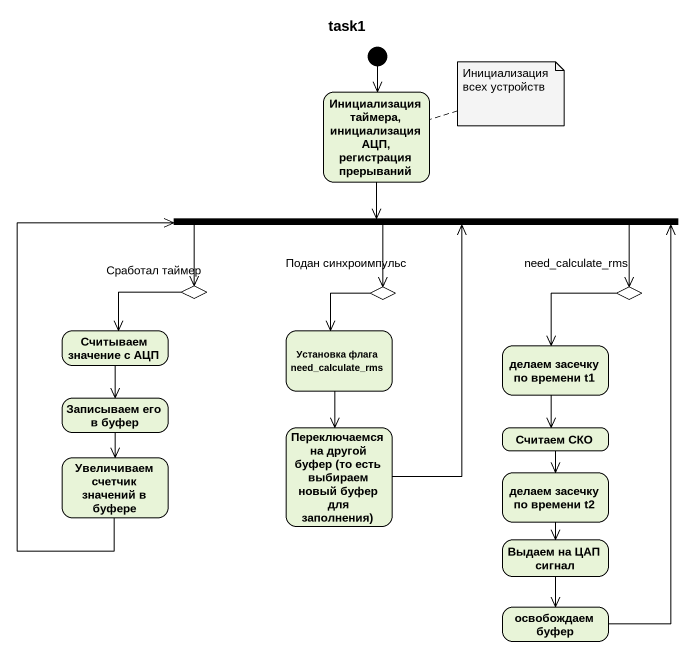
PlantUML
@startuml
title task1
hide empty description
state "Инициализация таймера, инициализация АЦП, регистрация прерываний" as Инициализация_таймера
state fork1 <<join>>
state "Сработал таймер" as Сработал_таймер <<choice>>
state "Подан синхроимпульс" as Подан_синхроимпульс <<choice>>
state need_calculate_rms <<choice>>
state "Считываем значение с АЦП" as Считываем_значение_с_АЦП
state "Установка флага need_calculate_rms" as Установка_флага_need
state "делаем засечку по времени t1" as делаем_засечку_по_времени_t1
state "Записываем его в буфер" as Записываем_его_в_буфер
state "Переключаемся на другой буфер (то есть выбираем новый буфер для заполнения)" as Переключаемся_на_другой
state "Считаем СКО" as Считаем_СКО
state "Увеличиваем счетчик значений в буфере" as Увеличиваем_счетчик
state "делаем засечку по времени t2" as делаем_засечку_по_времени_t2
state "Выдаем на ЦАП сигнал" as Выдаем_на_ЦАП_сигнал
state "освобождаем буфер" as освобождаем_буфер
[*] --> Инициализация_таймера
Инициализация_таймера --> fork1
fork1 -left-> Сработал_таймер
fork1 --> Подан_синхроимпульс
fork1 -right-> need_calculate_rms
Сработал_таймер --> Считываем_значение_с_АЦП
Подан_синхроимпульс --> Установка_флага_need
need_calculate_rms --> делаем_засечку_по_времени_t1
Считываем_значение_с_АЦП --> Записываем_его_в_буфер
Установка_флага_need --> Переключаемся_на_другой
делаем_засечку_по_времени_t1 --> Считаем_СКО
Записываем_его_в_буфер --> Увеличиваем_счетчик
Переключаемся_на_другой -up-> fork1
Считаем_СКО --> делаем_засечку_по_времени_t2
Увеличиваем_счетчик -up-> fork1
делаем_засечку_по_времени_t2 --> Выдаем_на_ЦАП_сигнал
Выдаем_на_ЦАП_сигнал --> освобождаем_буфер
освобождаем_буфер -up-> fork1
note right of Инициализация_таймера : Инициализация всех устройств
@enduml
